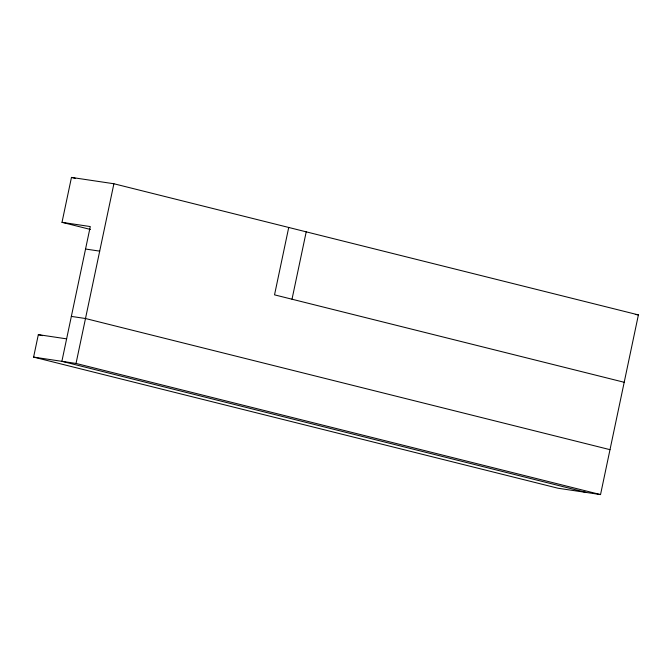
<?xml version="1.0" encoding="UTF-8"?>
<svg xmlns="http://www.w3.org/2000/svg" width="672" height="672" viewBox="0 0 672 672"><rect width="100%" height="100%" fill="white"/><g stroke="black" fill="none" stroke-linecap="round" stroke-linejoin="round"><path stroke-width="1.01" d="M90.46 229.454L62 222.331L71.467 177.416L113.896 183.75L638.4 314.899L600.533 494.584L558.104 488.25L33.6 357.101L38.329 334.639L66.62 338.864M33.6 357.101L76.028 363.443L113.896 183.75M288.725 227.464L274.529 294.848L624.204 382.284M292.009 299.225L306.214 231.84M62 222.331L90.283 226.565L61.883 361.326L586.396 492.475M635.292 314.437L638.4 314.899M85.554 249.026L99.691 251.135M71.35 316.403L85.495 318.52L610 449.669M71.467 177.416L75.541 178.433M38.329 334.639L42.403 335.656M76.028 363.443L600.533 494.584"/></g></svg>
